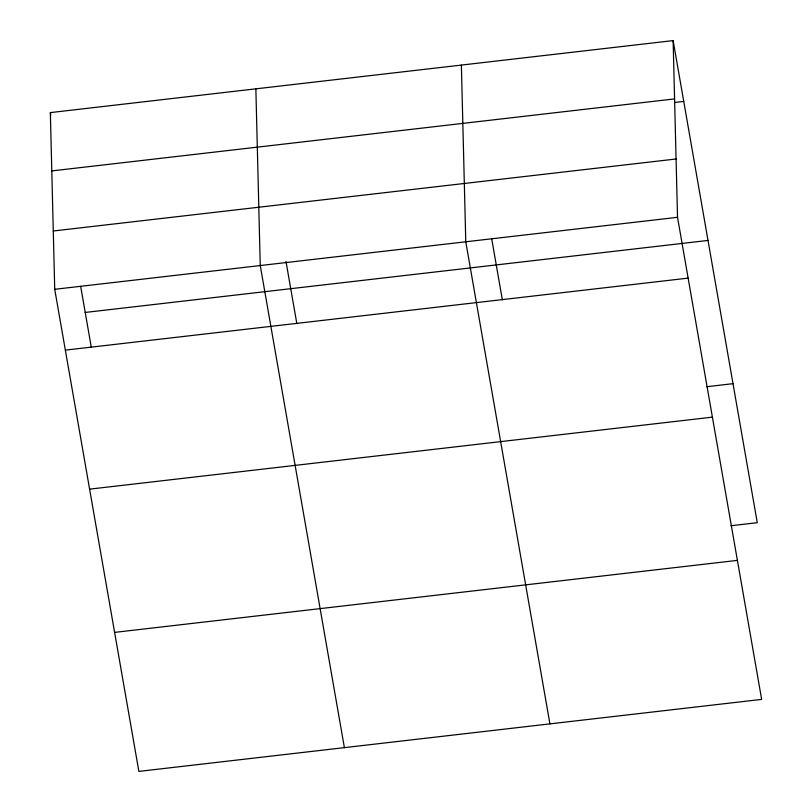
<?xml version="1.0" encoding="UTF-8"?>
<svg xmlns="http://www.w3.org/2000/svg" width="812" height="812" viewBox="0 0 812 812"><rect width="100%" height="100%" fill="white"/><g stroke="black" fill="none" stroke-linecap="round" stroke-linejoin="round"><path stroke-width="1.22" d="M673.128 40.6L677.523 217.311L761.656 699.396L138.872 771.4L54.729 289.305L50.344 112.604L673.128 40.6L757.271 522.695L730.952 525.729M51.785 170.916L674.579 98.912M674.975 102.434L683.745 101.419M53.287 230.994L676.071 158.99M54.729 289.305L677.523 217.311M85.219 312.447L708.003 240.443M65.346 350.134L688.14 278.13M706.694 386.715L733.003 383.67M89.614 489.149L712.398 417.145M114.604 632.386L737.397 560.381M491.707 238.86L502.344 299.79M549.917 723.878L465.773 241.783L461.378 65.082M285.976 261.373L296.827 323.552M344.389 747.639L260.256 265.544L255.861 88.843M50.344 112.604L50.77 115.081M80.672 286.382L91.299 347.313"/></g></svg>
